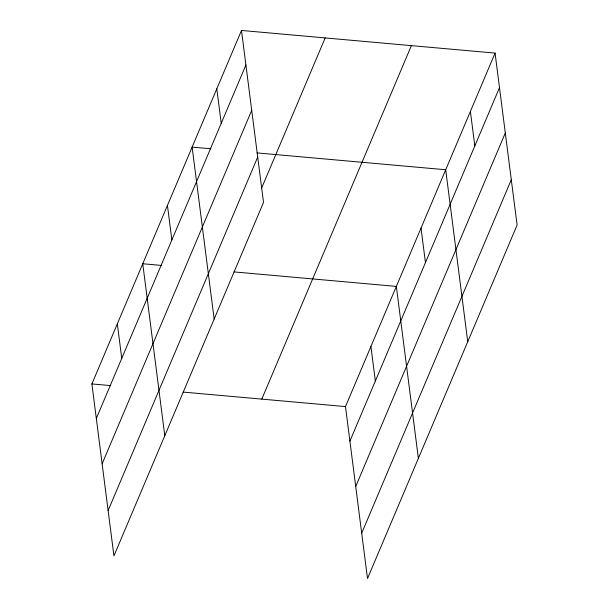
<?xml version="1.0" encoding="UTF-8"?>
<svg xmlns="http://www.w3.org/2000/svg" width="609" height="609" viewBox="0 0 609 609"><rect width="100%" height="100%" fill="white"/><g stroke="black" fill="none" stroke-linecap="round" stroke-linejoin="round"><path stroke-width="0.91" d="M241.491 30.45L263.514 202.409L113.929 555.895L91.898 383.936L241.491 30.45L495.071 53.105L517.102 225.064L367.509 578.55L345.486 406.591L495.071 53.105M96.321 418.459L245.907 64.973M102.129 463.814L251.723 110.328M108.12 510.548L257.706 157.053M261.436 188.531L325.168 37.925M261.801 399.116L411.387 45.629M349.909 441.114L499.494 87.62M355.717 486.469L505.303 132.975M361.7 533.195L511.294 179.708M210.927 148.779L192.124 147.104L214.155 319.063M256.998 152.897L445.704 169.751L467.735 341.71M161.568 265.433L142.757 263.75L164.788 435.709M234.023 271.903L396.345 286.405L418.375 458.364M91.898 383.936L110.709 385.619M183.164 392.089L345.486 406.591M470.392 111.424L474.814 145.947M421.025 228.078L425.447 262.601M370.911 346.498L375.334 381.021M216.804 88.777L221.227 123.3M167.445 205.431L171.867 239.946M117.331 323.843L121.754 358.366"/></g></svg>
